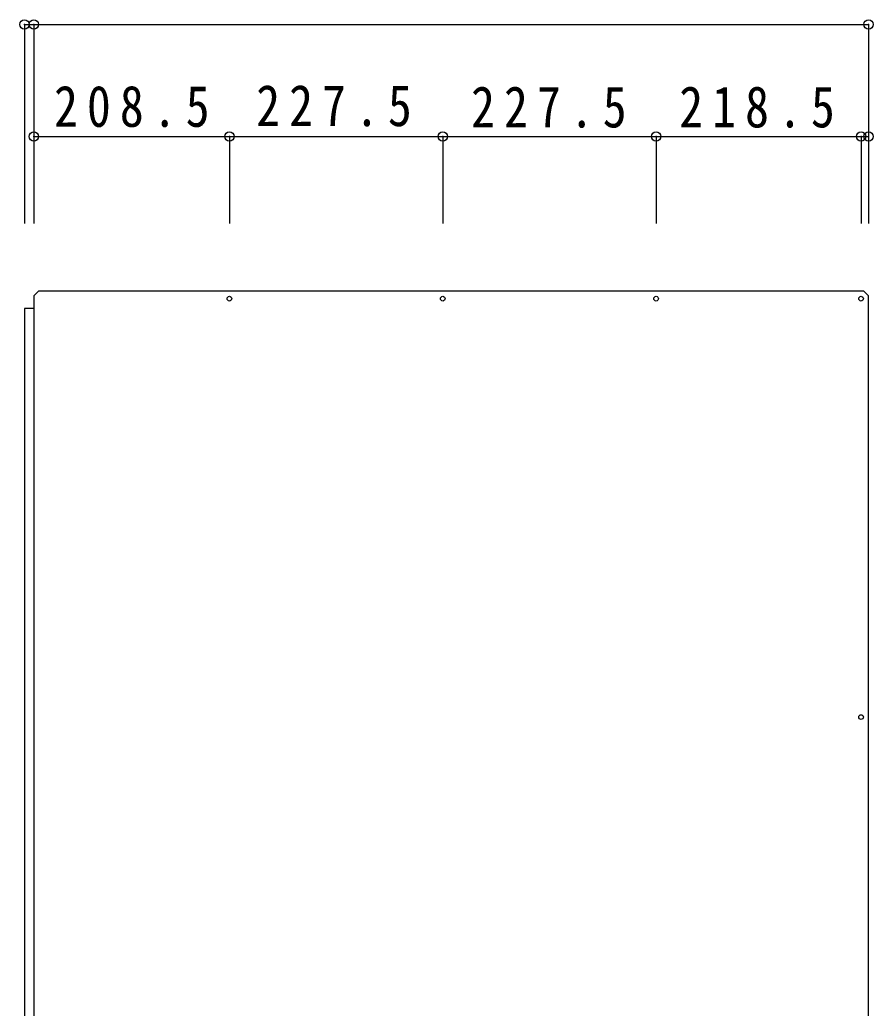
# Model space of a CAD drawing. Units: millimetres at full size, sheet at 1:20; details may follow other scales. Extents: x -8224 to 8256, y -8309 to 9191.
# Drawn here: x -3080 to -2170, y 7026 to 8080 of the extents above; entities that cross this region are included whole.
import ezdxf

# ---------------------------------------------------------------- set-up
doc = ezdxf.new("R2010")
doc.units = ezdxf.units.MM
doc.header["$LTSCALE"] = 20
doc.header["$PDMODE"] = 32
doc.header["$PDSIZE"] = 10
doc.layers.add('0-0', color=4, linetype='Continuous')
doc.styles.add('ＭＳ ゴシック', font='')
doc.styles.get('ＭＳ ゴシック').set_extended_font_data('MS Gothic')

msp = doc.modelspace()

# ---------------------------------------------------------------- linework, layer by layer
at = {"layer": '0-0'}
for p, q in [((-3075.02, 8074.65), (-3065.02, 8074.65)), ((-3075.02, 8074.65), (-3075.02, 7862.59)), ((-3065.02, 8074.65), (-3065.02, 7862.59)), ((-3065.02, 8074.65), (-2175.02, 8074.65)), ((-2175.02, 8074.65), (-2175.02, 7862.59)), ((-3065.02, 7955.23), (-3065.02, 7862.59)), ((-3065.02, 7955.23), (-3065.02, 7862.59)), ((-3065.02, 7955.23), (-2856.02, 7955.23)), ((-3065.02, 7955.23), (-3065.02, 7862.59)), ((-2856.52, 7955.23), (-2856.52, 7862.59)), ((-2856.02, 7955.23), (-2629.02, 7955.23)), ((-2629.02, 7955.23), (-2629.02, 7862.59)), ((-2629.02, 7955.23), (-2401.52, 7955.23)), ((-2401.52, 7955.23), (-2401.52, 7862.59)), ((-2401.52, 7955.23), (-2183.02, 7955.23)), ((-2401.52, 7955.23), (-2401.52, 7862.59)), ((-2183.02, 7955.23), (-2183.02, 7862.59)), ((-2175.02, 7955.23), (-2175.02, 7862.59)), ((-2175.02, 7955.23), (-2175.02, 7862.59)), ((-2175.02, 7955.23), (-2175.02, 7862.59))]:
    msp.add_line(p, q, dxfattribs=at)
at = {"layer": '0-0', "color": 7}
for p, q in [((-3060.02, 7790.37), (-3065.02, 7785.37)), ((-2180.02, 7790.37), (-3060.02, 7790.37)), ((-2180.02, 7790.37), (-2175.02, 7785.37)), ((-3065.02, 7785.37), (-3065.02, 7772.37)), ((-3065.02, 7776.37), (-3065.02, 5986.37)), ((-2175.02, 5977.37), (-2175.02, 7785.37))]:
    msp.add_line(p, q, dxfattribs=at)
at = {"layer": '0-0'}
msp.add_lwpolyline([(-2183.02, 7955.23), (-2175.02, 7955.23), (-2175.02, 7862.59)], dxfattribs=at)
at = {"layer": '0-0', "color": 7}
msp.add_lwpolyline([(-3065.02, 7771.87), (-3075.02, 7771.87), (-3075.02, 5990.87)], dxfattribs=at)
for centre in [(-2856.52, 7782.37), (-2629.02, 7782.37), (-2401.52, 7782.37), (-2183.02, 7782.37), (-2183.02, 7336.37)]:
    msp.add_circle(centre, 2.5, dxfattribs=at)
at = {"layer": '0-0', "color": 5}
for p in [(-3075.02, 8074.65), (-3065.02, 8074.65), (-2175.02, 8074.65), (-3065.02, 7955.23), (-2856.52, 7955.23), (-2629.02, 7955.23), (-2401.52, 7955.23), (-2183.02, 7955.23), (-2175.02, 7955.23)]:
    msp.add_point(p, dxfattribs=at)

# ---------------------------------------------------------------- texts
at = {"layer": '0-0', "color": 7, "char_height": 43.99, "attachment_point": 7, "style": 'ＭＳ ゴシック'}
for s, insert in [('\\T1.38;\\W0.85;208.5', (-3043.5, 7964.82)), ('\\T1.38;\\W0.85;227.5', (-2827.9, 7965.57)), ('\\T1.38;\\W0.85;227.5', (-2598.83, 7964.15)), ('\\T1.38;\\W0.85;218.5', (-2376.85, 7964.2))]:
    msp.add_mtext(s, dxfattribs=dict(at, insert=insert))

doc.saveas('drawing.dxf')
